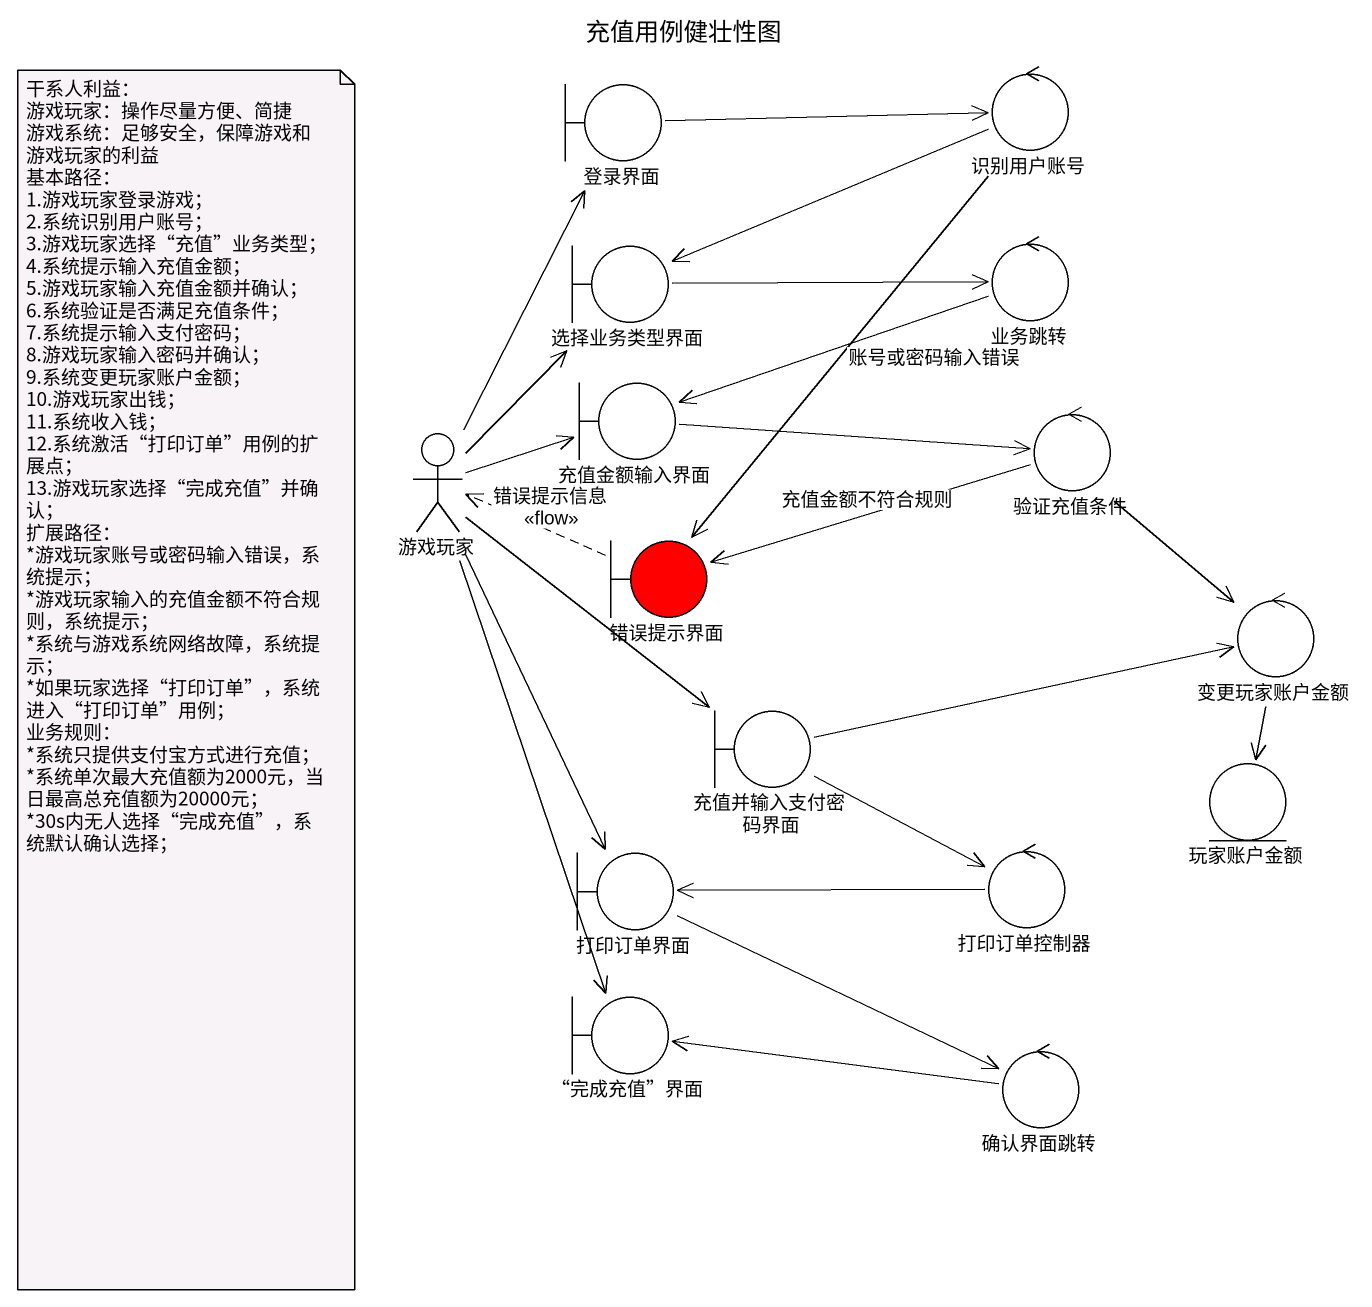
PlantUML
@startuml
title 充值用例健壮性图
boundary 登录界面
control 识别用户账号
boundary 选择业务类型界面
control 业务跳转
boundary 充值金额输入界面
actor 游戏玩家
control 验证充值条件
boundary 错误提示界面 #FF0000
control 变更玩家账户金额
boundary 充值并输入支付密码界面
entity 玩家账户金额
boundary 打印订单界面
control 打印订单控制器
boundary "“完成充值”界面" as 完成充值_界面
control 确认界面跳转
登录界面 -right-> 识别用户账号
识别用户账号 -left-> 选择业务类型界面
识别用户账号 --> 错误提示界面 : 账号或密码输入错误
选择业务类型界面 -right-> 业务跳转
业务跳转 -left-> 充值金额输入界面
充值金额输入界面 -right-> 验证充值条件
游戏玩家 -up-> 登录界面
游戏玩家 -up-> 选择业务类型界面
游戏玩家 -right-> 充值金额输入界面
游戏玩家 --> 充值并输入支付密码界面
游戏玩家 --> 打印订单界面
游戏玩家 --> 完成充值_界面
验证充值条件 -left-> 错误提示界面 : 充值金额不符合规则
验证充值条件 --> 变更玩家账户金额
错误提示界面 .left.> 游戏玩家 : 错误提示信息\n<<flow>>
变更玩家账户金额 --> 玩家账户金额
充值并输入支付密码界面 -right-> 变更玩家账户金额
充值并输入支付密码界面 -right-> 打印订单控制器
打印订单界面 -right-> 确认界面跳转
打印订单控制器 -left-> 打印订单界面
确认界面跳转 -left-> 完成充值_界面
note as N1
  干系人利益：
  游戏玩家：操作尽量方便、简捷
  游戏系统：足够安全，保障游戏和游戏玩家的利益
  基本路径：
  1.游戏玩家登录游戏；
  2.系统识别用户账号；
  3.游戏玩家选择“充值”业务类型；
  4.系统提示输入充值金额；
  5.游戏玩家输入充值金额并确认；
  6.系统验证是否满足充值条件；
  7.系统提示输入支付密码；
  8.游戏玩家输入密码并确认；
  9.系统变更玩家账户金额；
  10.游戏玩家出钱；
  11.系统收入钱；
  12.系统激活“打印订单”用例的扩展点；
  13.游戏玩家选择“完成充值”并确认；
  扩展路径：
  *游戏玩家账号或密码输入错误，系统提示；
  *游戏玩家输入的充值金额不符合规则，系统提示；
  *系统与游戏系统网络故障，系统提示；
  *如果玩家选择“打印订单”，系统进入“打印订单”用例；
  业务规则：
  *系统只提供支付宝方式进行充值；
  *系统单次最大充值额为2000元，当日最高总充值额为20000元；
  *30s内无人选择“完成充值”，系统默认确认选择；
end note
@enduml
